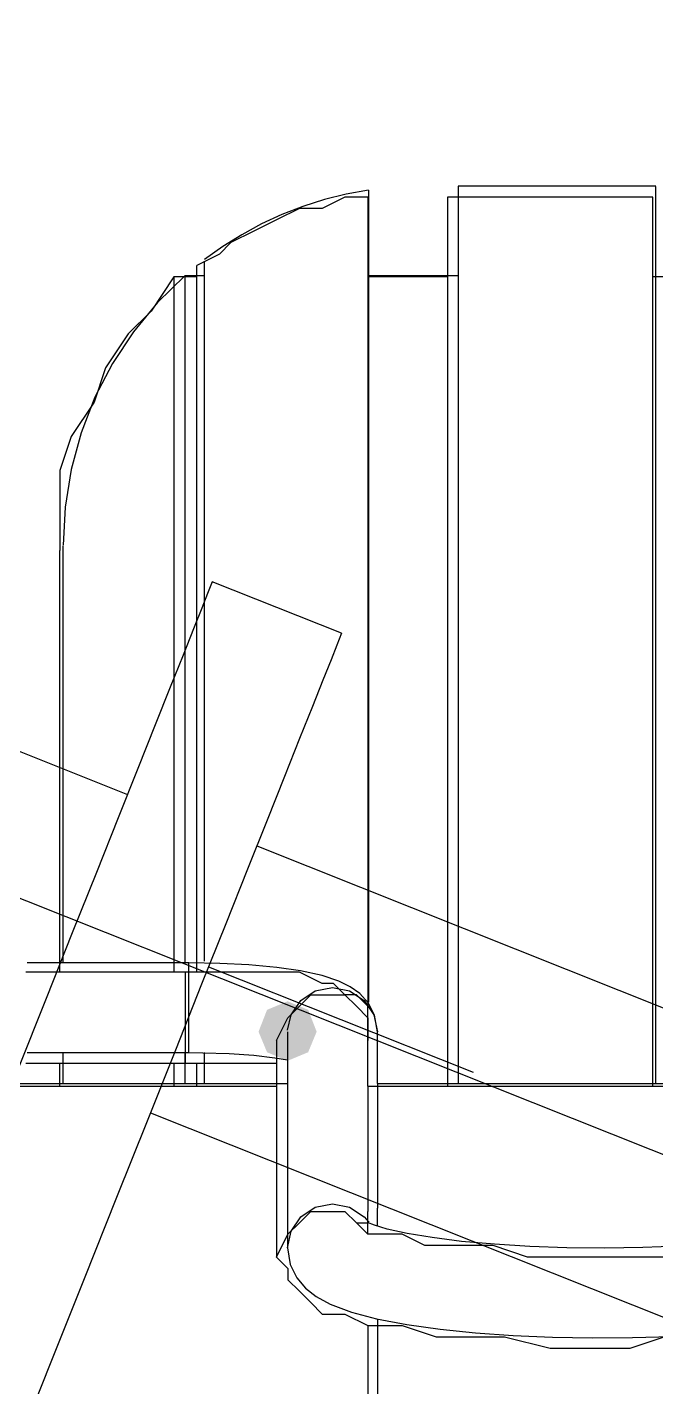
# Model space of a CAD drawing. Extents: x 3 to 592, y 5 to 207.
# Drawn here: x 47.277 to 49.221, y 67.191 to 71.399 of the extents above; entities that cross this region are included whole.
import ezdxf

# ---------------------------------------------------------------- set-up
doc = ezdxf.new("R2010")
doc.units = 0
doc.layers.get('0').update_dxf_attribs({"linetype": 'CONTINUOUS'})

msp = doc.modelspace()

# ---------------------------------------------------------------- hatches: boundary and pattern name
h = msp.add_hatch(color=7)
h.dxf.hatch_style = 2
h.paths.add_polyline_path([(48.172405, 68.289593), (48.14598, 68.22606), (48.082447, 68.199635), (48.018914, 68.22606), (47.992489, 68.289593), (48.018914, 68.35736), (48.082447, 68.383785), (48.14598, 68.35736)])
h = msp.add_hatch(color=7)
h.dxf.hatch_style = 2
h.paths.add_polyline_path([(48.172405, 68.289593), (48.14598, 68.22606), (48.082447, 68.199635), (48.018914, 68.22606), (47.992489, 68.289593), (48.018914, 68.35736), (48.082447, 68.383785), (48.14598, 68.35736)])
h = msp.add_hatch(color=7)
h.dxf.hatch_style = 2
h.paths.add_polyline_path([(48.172405, 68.289593), (48.14598, 68.22606), (48.082447, 68.199635), (48.018914, 68.22606), (47.992489, 68.289593), (48.018914, 68.35736), (48.082447, 68.383785), (48.14598, 68.35736)])
h = msp.add_hatch(color=7)
h.dxf.hatch_style = 2
h.paths.add_polyline_path([(48.172405, 68.289593), (48.14598, 68.22606), (48.082447, 68.199635), (48.018914, 68.22606), (47.992489, 68.289593), (48.018914, 68.35736), (48.082447, 68.383785), (48.14598, 68.35736)])

# ---------------------------------------------------------------- linework, layer by layer
at = {"color": 7}
for points in [[(55.350833, 65.475556), (26.67, 76.905556)], [(48.610238, 70.906993), (48.610238, 70.888296), (48.610238, 70.851607), (48.610238, 70.795515), (48.610238, 70.720373), (48.610238, 70.626534), (48.610238, 70.513998), (48.610238, 70.383471), (48.610238, 70.234951), (48.610238, 70.069498), (48.610238, 69.887465), (48.610238, 69.689557), (48.610238, 69.476479), (48.610238, 69.248584), (48.610238, 69.007284), (48.610238, 68.752932), (48.610238, 68.486937), (48.610238, 68.209654), (48.610238, 68.129221)], [(48.610238, 70.906993), (48.610238, 70.888296), (48.610238, 70.851607), (48.610238, 70.795515), (48.610238, 70.720373), (48.610238, 70.626534), (48.610238, 70.513998), (48.610238, 70.383471), (48.610238, 70.234951), (48.610238, 70.069498), (48.610238, 69.887465), (48.610238, 69.689557), (48.610238, 69.476479), (48.610238, 69.248584), (48.610238, 69.007284), (48.610238, 68.752932), (48.610238, 68.486937), (48.610238, 68.209654), (48.610238, 68.129221)], [(48.610238, 70.906993), (48.610238, 70.888296), (48.610238, 70.851607), (48.610238, 70.795515), (48.610238, 70.720373), (48.610238, 70.626534), (48.610238, 70.513998), (48.610238, 70.383471), (48.610238, 70.234951), (48.610238, 70.069498), (48.610238, 69.887465), (48.610238, 69.689557), (48.610238, 69.476479), (48.610238, 69.248584), (48.610238, 69.007284), (48.610238, 68.752932), (48.610238, 68.486937), (48.610238, 68.209654), (48.610238, 68.129221)], [(48.610238, 70.906993), (48.610238, 70.888296), (48.610238, 70.851607), (48.610238, 70.795515), (48.610238, 70.720373), (48.610238, 70.626534), (48.610238, 70.513998), (48.610238, 70.383471), (48.610238, 70.234951), (48.610238, 70.069498), (48.610238, 69.887465), (48.610238, 69.689557), (48.610238, 69.476479), (48.610238, 69.248584), (48.610238, 69.007284), (48.610238, 68.752932), (48.610238, 68.486937), (48.610238, 68.209654), (48.610238, 68.129221)], [(49.221355, 70.906993), (48.610344, 70.906993)], [(49.221355, 70.906993), (48.610344, 70.906993)], [(49.221355, 70.906993), (48.610344, 70.906993)], [(49.221355, 70.906993), (48.610344, 70.906993)], [(48.330556, 70.873056), (48.26, 70.873056), (48.189444, 70.837778), (48.118889, 70.837778), (48.048333, 70.8025), (47.977778, 70.767222), (47.907222, 70.731944), (47.871944, 70.696667), (47.801389, 70.661389)], [(48.332461, 70.894434), (48.264022, 70.881734), (48.196288, 70.865153), (48.129966, 70.843987), (48.065055, 70.818587), (48.001908, 70.789659), (47.940877, 70.756498), (47.881611, 70.719809), (47.825166, 70.679239)], [(48.332461, 70.894434), (48.264022, 70.881734), (48.196288, 70.865153), (48.129966, 70.843987), (48.065055, 70.818587), (48.001908, 70.789659), (47.940877, 70.756498), (47.881611, 70.719809), (47.825166, 70.679239)], [(48.332461, 70.894434), (48.264022, 70.881734), (48.196288, 70.865153), (48.129966, 70.843987), (48.065055, 70.818587), (48.001908, 70.789659), (47.940877, 70.756498), (47.881611, 70.719809), (47.825166, 70.679239)], [(48.332461, 70.894434), (48.264022, 70.881734), (48.196288, 70.865153), (48.129966, 70.843987), (48.065055, 70.818587), (48.001908, 70.789659), (47.940877, 70.756498), (47.881611, 70.719809), (47.825166, 70.679239)], [(48.330556, 70.873056), (48.330556, 70.837778), (48.330556, 70.767222), (48.330556, 70.696667), (48.330556, 70.590833), (48.330556, 70.485), (48.330556, 70.343889), (48.330556, 70.202778), (48.330556, 70.026389), (48.330556, 69.85), (48.330556, 69.673611), (48.330556, 69.461944), (48.330556, 69.215), (48.330556, 68.968056), (48.330556, 68.721111), (48.330556, 68.474167), (48.330556, 68.368333)], [(48.332461, 70.894434), (48.332461, 70.875737), (48.332461, 70.839048), (48.332461, 70.783309), (48.332461, 70.70852), (48.332461, 70.614681), (48.332461, 70.502498), (48.332461, 70.37197), (48.332461, 70.224156), (48.332461, 70.059056), (48.332461, 69.877376), (48.332461, 69.67982), (48.332461, 69.467095), (48.332461, 69.239906), (48.332461, 68.998959), (48.332461, 68.745312), (48.332461, 68.47967), (48.332461, 68.381245)], [(48.332461, 70.894434), (48.332461, 70.875737), (48.332461, 70.839048), (48.332461, 70.783309), (48.332461, 70.70852), (48.332461, 70.614681), (48.332461, 70.502498), (48.332461, 70.37197), (48.332461, 70.224156), (48.332461, 70.059056), (48.332461, 69.877376), (48.332461, 69.67982), (48.332461, 69.467095), (48.332461, 69.239906), (48.332461, 68.998959), (48.332461, 68.745312), (48.332461, 68.47967), (48.332461, 68.381245)], [(48.332461, 70.894434), (48.332461, 70.875737), (48.332461, 70.839048), (48.332461, 70.783309), (48.332461, 70.70852), (48.332461, 70.614681), (48.332461, 70.502498), (48.332461, 70.37197), (48.332461, 70.224156), (48.332461, 70.059056), (48.332461, 69.877376), (48.332461, 69.67982), (48.332461, 69.467095), (48.332461, 69.239906), (48.332461, 68.998959), (48.332461, 68.745312), (48.332461, 68.47967), (48.332461, 68.381245)], [(48.332461, 70.894434), (48.332461, 70.875737), (48.332461, 70.839048), (48.332461, 70.783309), (48.332461, 70.70852), (48.332461, 70.614681), (48.332461, 70.502498), (48.332461, 70.37197), (48.332461, 70.224156), (48.332461, 70.059056), (48.332461, 69.877376), (48.332461, 69.67982), (48.332461, 69.467095), (48.332461, 69.239906), (48.332461, 68.998959), (48.332461, 68.745312), (48.332461, 68.47967), (48.332461, 68.381245)], [(49.2125, 70.873056), (48.5775, 70.873056)], [(48.5775, 70.873056), (48.5775, 70.837778), (48.5775, 70.767222), (48.5775, 70.696667), (48.5775, 70.626111), (48.5775, 70.485), (48.5775, 70.379167), (48.5775, 70.202778), (48.5775, 70.061667), (48.5775, 69.885278), (48.5775, 69.673611), (48.5775, 69.461944), (48.5775, 69.215), (48.5775, 69.003333), (48.5775, 68.721111), (48.5775, 68.474167), (48.5775, 68.191944), (48.5775, 68.121389)], [(49.2125, 68.121389), (49.2125, 68.191944), (49.2125, 68.474167), (49.2125, 68.721111), (49.2125, 69.003333), (49.2125, 69.215), (49.2125, 69.461944), (49.2125, 69.673611), (49.2125, 69.885278), (49.2125, 70.061667), (49.2125, 70.202778), (49.2125, 70.379167), (49.2125, 70.485), (49.2125, 70.626111), (49.2125, 70.696667), (49.2125, 70.767222), (49.2125, 70.837778), (49.2125, 70.873056)], [(49.221355, 68.129221), (49.221355, 68.209654), (49.221355, 68.486937), (49.221355, 68.752932), (49.221355, 69.007284), (49.221355, 69.248584), (49.221355, 69.476479), (49.221355, 69.689557), (49.221355, 69.887465), (49.221355, 70.069498), (49.221355, 70.234951), (49.221355, 70.383471), (49.221355, 70.513998), (49.221355, 70.626534), (49.221355, 70.720373), (49.221355, 70.795515), (49.221355, 70.851607), (49.221355, 70.888296), (49.221355, 70.905582)], [(49.221355, 68.129221), (49.221355, 68.209654), (49.221355, 68.486937), (49.221355, 68.752932), (49.221355, 69.007284), (49.221355, 69.248584), (49.221355, 69.476479), (49.221355, 69.689557), (49.221355, 69.887465), (49.221355, 70.069498), (49.221355, 70.234951), (49.221355, 70.383471), (49.221355, 70.513998), (49.221355, 70.626534), (49.221355, 70.720373), (49.221355, 70.795515), (49.221355, 70.851607), (49.221355, 70.888296), (49.221355, 70.905582)], [(49.221355, 68.129221), (49.221355, 68.209654), (49.221355, 68.486937), (49.221355, 68.752932), (49.221355, 69.007284), (49.221355, 69.248584), (49.221355, 69.476479), (49.221355, 69.689557), (49.221355, 69.887465), (49.221355, 70.069498), (49.221355, 70.234951), (49.221355, 70.383471), (49.221355, 70.513998), (49.221355, 70.626534), (49.221355, 70.720373), (49.221355, 70.795515), (49.221355, 70.851607), (49.221355, 70.888296), (49.221355, 70.905582)], [(49.221355, 68.129221), (49.221355, 68.209654), (49.221355, 68.486937), (49.221355, 68.752932), (49.221355, 69.007284), (49.221355, 69.248584), (49.221355, 69.476479), (49.221355, 69.689557), (49.221355, 69.887465), (49.221355, 70.069498), (49.221355, 70.234951), (49.221355, 70.383471), (49.221355, 70.513998), (49.221355, 70.626534), (49.221355, 70.720373), (49.221355, 70.795515), (49.221355, 70.851607), (49.221355, 70.888296), (49.221355, 70.905582)], [(47.801389, 68.474167), (47.801389, 68.685833), (47.801389, 68.932778), (47.801389, 69.144444), (47.801389, 69.356111), (47.801389, 69.567778), (47.801389, 69.779444), (47.801389, 69.920556), (47.801389, 70.096944), (47.801389, 70.238056), (47.801389, 70.343889), (47.801389, 70.449722), (47.801389, 70.520278), (47.801389, 70.590833), (47.801389, 70.626111), (47.801389, 70.661389)], [(47.825025, 68.507716), (47.825025, 68.687985), (47.825025, 68.93493), (47.825025, 69.168821), (47.825025, 69.388249), (47.825025, 69.59286), (47.825025, 69.781244), (47.825025, 69.953399), (47.825025, 70.108621), (47.825025, 70.246205), (47.825025, 70.365091), (47.825025, 70.465632), (47.825025, 70.547124), (47.825025, 70.609213), (47.825025, 70.651899), (47.825025, 70.67483)], [(47.825025, 68.507716), (47.825025, 68.687985), (47.825025, 68.93493), (47.825025, 69.168821), (47.825025, 69.388249), (47.825025, 69.59286), (47.825025, 69.781244), (47.825025, 69.953399), (47.825025, 70.108621), (47.825025, 70.246205), (47.825025, 70.365091), (47.825025, 70.465632), (47.825025, 70.547124), (47.825025, 70.609213), (47.825025, 70.651899), (47.825025, 70.67483)], [(47.825025, 68.507716), (47.825025, 68.687985), (47.825025, 68.93493), (47.825025, 69.168821), (47.825025, 69.388249), (47.825025, 69.59286), (47.825025, 69.781244), (47.825025, 69.953399), (47.825025, 70.108621), (47.825025, 70.246205), (47.825025, 70.365091), (47.825025, 70.465632), (47.825025, 70.547124), (47.825025, 70.609213), (47.825025, 70.651899), (47.825025, 70.67483)], [(47.825025, 68.507716), (47.825025, 68.687985), (47.825025, 68.93493), (47.825025, 69.168821), (47.825025, 69.388249), (47.825025, 69.59286), (47.825025, 69.781244), (47.825025, 69.953399), (47.825025, 70.108621), (47.825025, 70.246205), (47.825025, 70.365091), (47.825025, 70.465632), (47.825025, 70.547124), (47.825025, 70.609213), (47.825025, 70.651899), (47.825025, 70.67483)], [(47.730833, 70.626111), (47.660278, 70.520278), (47.589722, 70.449722), (47.519167, 70.343889), (47.483889, 70.238056), (47.413333, 70.132222), (47.378056, 70.026389), (47.378056, 69.885278), (47.378056, 69.779444)], [(47.764206, 70.629251), (47.680245, 70.546701), (47.605456, 70.456037), (47.540545, 70.357612), (47.48657, 70.25319), (47.443884, 70.143476), (47.412839, 70.029881), (47.394142, 69.913465), (47.388145, 69.79599)], [(47.764206, 70.629251), (47.680245, 70.546701), (47.605456, 70.456037), (47.540545, 70.357612), (47.48657, 70.25319), (47.443884, 70.143476), (47.412839, 70.029881), (47.394142, 69.913465), (47.388145, 69.79599)], [(47.764206, 70.629251), (47.680245, 70.546701), (47.605456, 70.456037), (47.540545, 70.357612), (47.48657, 70.25319), (47.443884, 70.143476), (47.412839, 70.029881), (47.394142, 69.913465), (47.388145, 69.79599)], [(47.764206, 70.629251), (47.680245, 70.546701), (47.605456, 70.456037), (47.540545, 70.357612), (47.48657, 70.25319), (47.443884, 70.143476), (47.412839, 70.029881), (47.394142, 69.913465), (47.388145, 69.79599)], [(47.801389, 70.626111), (47.730833, 70.626111)], [(47.730833, 70.626111), (47.730833, 70.590833), (47.730833, 70.555556), (47.730833, 70.485), (47.730833, 70.414444), (47.730833, 70.308611), (47.730833, 70.1675), (47.730833, 70.061667), (47.730833, 69.885278), (47.730833, 69.708889), (47.730833, 69.5325), (47.730833, 69.320833), (47.730833, 69.109167), (47.730833, 68.8975), (47.730833, 68.650556), (47.730833, 68.474167)], [(47.764206, 70.629251), (47.764206, 70.60244), (47.764206, 70.560106), (47.764206, 70.498723), (47.764206, 70.417937), (47.764206, 70.318101), (47.764206, 70.200273), (47.764206, 70.064101), (47.764206, 69.91029), (47.764206, 69.739898), (47.764206, 69.552926), (47.764206, 69.350431), (47.764206, 69.13312), (47.764206, 68.901698), (47.764206, 68.65687), (47.764206, 68.502706)], [(47.764206, 70.629251), (47.764206, 70.60244), (47.764206, 70.560106), (47.764206, 70.498723), (47.764206, 70.417937), (47.764206, 70.318101), (47.764206, 70.200273), (47.764206, 70.064101), (47.764206, 69.91029), (47.764206, 69.739898), (47.764206, 69.552926), (47.764206, 69.350431), (47.764206, 69.13312), (47.764206, 68.901698), (47.764206, 68.65687), (47.764206, 68.502706)], [(47.764206, 70.629251), (47.764206, 70.60244), (47.764206, 70.560106), (47.764206, 70.498723), (47.764206, 70.417937), (47.764206, 70.318101), (47.764206, 70.200273), (47.764206, 70.064101), (47.764206, 69.91029), (47.764206, 69.739898), (47.764206, 69.552926), (47.764206, 69.350431), (47.764206, 69.13312), (47.764206, 68.901698), (47.764206, 68.65687), (47.764206, 68.502706)], [(47.764206, 70.629251), (47.764206, 70.60244), (47.764206, 70.560106), (47.764206, 70.498723), (47.764206, 70.417937), (47.764206, 70.318101), (47.764206, 70.200273), (47.764206, 70.064101), (47.764206, 69.91029), (47.764206, 69.739898), (47.764206, 69.552926), (47.764206, 69.350431), (47.764206, 69.13312), (47.764206, 68.901698), (47.764206, 68.65687), (47.764206, 68.502706)], [(47.825025, 70.629251), (47.764347, 70.629251)], [(47.825025, 70.629251), (47.764347, 70.629251)], [(47.825025, 70.629251), (47.764347, 70.629251)], [(47.825025, 70.629251), (47.764347, 70.629251)], [(48.5775, 70.626111), (48.330556, 70.626111)], [(48.610238, 70.629251), (48.332602, 70.629251)], [(48.610238, 70.629251), (48.332602, 70.629251)], [(48.610238, 70.629251), (48.332602, 70.629251)], [(48.610238, 70.629251), (48.332602, 70.629251)], [(49.494722, 70.626111), (49.2125, 70.626111)], [(47.378056, 68.474167), (47.378056, 68.544722), (47.378056, 68.721111), (47.378056, 68.932778), (47.378056, 69.073889), (47.378056, 69.250278), (47.378056, 69.356111), (47.378056, 69.497222), (47.378056, 69.567778), (47.378056, 69.673611), (47.378056, 69.708889), (47.378056, 69.744167), (47.378056, 69.779444)], [(47.388004, 68.502812), (47.388004, 68.551848), (47.388004, 68.750815), (47.388004, 68.934259), (47.388004, 69.102182), (47.388004, 69.252818), (47.388004, 69.386521), (47.388004, 69.501879), (47.388004, 69.598893), (47.388004, 69.676857), (47.388004, 69.735418), (47.388004, 69.774223), (47.388004, 69.793626)], [(47.388004, 68.502812), (47.388004, 68.551848), (47.388004, 68.750815), (47.388004, 68.934259), (47.388004, 69.102182), (47.388004, 69.252818), (47.388004, 69.386521), (47.388004, 69.501879), (47.388004, 69.598893), (47.388004, 69.676857), (47.388004, 69.735418), (47.388004, 69.774223), (47.388004, 69.793626)], [(47.388004, 68.502812), (47.388004, 68.551848), (47.388004, 68.750815), (47.388004, 68.934259), (47.388004, 69.102182), (47.388004, 69.252818), (47.388004, 69.386521), (47.388004, 69.501879), (47.388004, 69.598893), (47.388004, 69.676857), (47.388004, 69.735418), (47.388004, 69.774223), (47.388004, 69.793626)], [(47.388004, 68.502812), (47.388004, 68.551848), (47.388004, 68.750815), (47.388004, 68.934259), (47.388004, 69.102182), (47.388004, 69.252818), (47.388004, 69.386521), (47.388004, 69.501879), (47.388004, 69.598893), (47.388004, 69.676857), (47.388004, 69.735418), (47.388004, 69.774223), (47.388004, 69.793626)], [(47.849367, 69.682042), (47.834903, 69.645706), (47.816911, 69.600198), (47.791511, 69.536698), (47.759056, 69.455206), (47.719544, 69.356076), (47.672625, 69.238954), (47.619003, 69.104192), (47.558325, 68.951793), (47.490944, 68.782459), (47.416508, 68.59584), (47.335369, 68.392287), (47.247881, 68.172506), (47.153689, 67.936145), (47.053147, 67.683909), (46.946256, 67.415798), (46.833367, 67.132165)], [(47.849367, 69.682042), (47.834903, 69.645706), (47.816911, 69.600198), (47.791511, 69.536698), (47.759056, 69.455206), (47.719544, 69.356076), (47.672625, 69.238954), (47.619003, 69.104192), (47.558325, 68.951793), (47.490944, 68.782459), (47.416508, 68.59584), (47.335369, 68.392287), (47.247881, 68.172506), (47.153689, 67.936145), (47.053147, 67.683909), (46.946256, 67.415798), (46.833367, 67.132165)], [(48.249311, 69.522657), (47.849261, 69.682113)], [(48.249311, 69.522657), (47.849261, 69.682113)], [(48.249311, 69.522657), (48.234847, 69.486321), (48.216855, 69.440813), (48.191455, 69.377313), (48.159, 69.295821), (48.119489, 69.196691), (48.072569, 69.079569), (48.018947, 68.944807), (47.958269, 68.792407), (47.890889, 68.623074), (47.816453, 68.436455), (47.735314, 68.232902), (47.647825, 68.013121), (47.553633, 67.77676), (47.453091, 67.524524), (47.3462, 67.256413), (47.233311, 66.97278)], [(48.249311, 69.522657), (48.234847, 69.486321), (48.216855, 69.440813), (48.191455, 69.377313), (48.159, 69.295821), (48.119489, 69.196691), (48.072569, 69.079569), (48.018947, 68.944807), (47.958269, 68.792407), (47.890889, 68.623074), (47.816453, 68.436455), (47.735314, 68.232902), (47.647825, 68.013121), (47.553633, 67.77676), (47.453091, 67.524524), (47.3462, 67.256413), (47.233311, 66.97278)], [(47.045245, 69.239977), (47.587112, 69.024077)], [(47.045245, 69.239977), (47.587112, 69.024077)], [(47.987091, 68.864621), (50.064247, 68.037004)], [(47.987091, 68.864621), (50.064247, 68.037004)], [(47.766111, 68.474167), (47.272222, 68.474167)], [(47.776906, 68.502812), (47.27702, 68.502812)], [(47.776906, 68.502812), (47.27702, 68.502812)], [(47.776906, 68.502812), (47.27702, 68.502812)], [(47.776906, 68.502812), (47.27702, 68.502812)], [(48.330556, 68.2625), (48.330556, 68.333056), (48.330556, 68.368333), (48.295278, 68.403611), (48.26, 68.403611), (48.224722, 68.438889), (48.189444, 68.438889), (48.118889, 68.474167), (48.048333, 68.474167), (47.9425, 68.474167), (47.871944, 68.474167), (47.766111, 68.474167)], [(47.766111, 68.191944), (47.766111, 68.227222), (47.766111, 68.2625), (47.766111, 68.333056), (47.766111, 68.368333), (47.766111, 68.438889), (47.766111, 68.474167)], [(48.360224, 68.289593), (48.351405, 68.340746), (48.331296, 68.378846), (48.305544, 68.407421), (48.276263, 68.428941), (48.240985, 68.446227), (48.189833, 68.46316), (48.122099, 68.477624), (48.049074, 68.488207), (47.962996, 68.496321), (47.872685, 68.50126), (47.77673, 68.502671)], [(48.360224, 68.289593), (48.351405, 68.340746), (48.331296, 68.378846), (48.305544, 68.407421), (48.276263, 68.428941), (48.240985, 68.446227), (48.189833, 68.46316), (48.122099, 68.477624), (48.049074, 68.488207), (47.962996, 68.496321), (47.872685, 68.50126), (47.77673, 68.502671)], [(48.360224, 68.289593), (48.351405, 68.340746), (48.331296, 68.378846), (48.305544, 68.407421), (48.276263, 68.428941), (48.240985, 68.446227), (48.189833, 68.46316), (48.122099, 68.477624), (48.049074, 68.488207), (47.962996, 68.496321), (47.872685, 68.50126), (47.77673, 68.502671)], [(48.360224, 68.289593), (48.351405, 68.340746), (48.331296, 68.378846), (48.305544, 68.407421), (48.276263, 68.428941), (48.240985, 68.446227), (48.189833, 68.46316), (48.122099, 68.477624), (48.049074, 68.488207), (47.962996, 68.496321), (47.872685, 68.50126), (47.77673, 68.502671)], [(47.776906, 68.22507), (47.776906, 68.250823), (47.776906, 68.289981), (47.776906, 68.340781), (47.776906, 68.394756), (47.776906, 68.444498), (47.776906, 68.48154), (47.776906, 68.500942)], [(47.776906, 68.22507), (47.776906, 68.250823), (47.776906, 68.289981), (47.776906, 68.340781), (47.776906, 68.394756), (47.776906, 68.444498), (47.776906, 68.48154), (47.776906, 68.500942)], [(47.776906, 68.22507), (47.776906, 68.250823), (47.776906, 68.289981), (47.776906, 68.340781), (47.776906, 68.394756), (47.776906, 68.444498), (47.776906, 68.48154), (47.776906, 68.500942)], [(47.776906, 68.22507), (47.776906, 68.250823), (47.776906, 68.289981), (47.776906, 68.340781), (47.776906, 68.394756), (47.776906, 68.444498), (47.776906, 68.48154), (47.776906, 68.500942)], [(47.838007, 68.490465), (48.655979, 68.164487)], [(47.838007, 68.490465), (48.655979, 68.164487)], [(48.082518, 68.293932), (48.093101, 68.34191), (48.123087, 68.38636), (48.168242, 68.415994), (48.221512, 68.426577), (48.274429, 68.415994), (48.319584, 68.38636), (48.34957, 68.34191), (48.360154, 68.289699)], [(48.082518, 68.293932), (48.093101, 68.34191), (48.123087, 68.38636), (48.168242, 68.415994), (48.221512, 68.426577), (48.274429, 68.415994), (48.319584, 68.38636), (48.34957, 68.34191), (48.360154, 68.289699)], [(48.082518, 68.293932), (48.093101, 68.34191), (48.123087, 68.38636), (48.168242, 68.415994), (48.221512, 68.426577), (48.274429, 68.415994), (48.319584, 68.38636), (48.34957, 68.34191), (48.360154, 68.289699)], [(48.082518, 68.293932), (48.093101, 68.34191), (48.123087, 68.38636), (48.168242, 68.415994), (48.221512, 68.426577), (48.274429, 68.415994), (48.319584, 68.38636), (48.34957, 68.34191), (48.360154, 68.289699)], [(48.048333, 68.2625), (48.083611, 68.333056), (48.118889, 68.368333), (48.154167, 68.403611), (48.189444, 68.403611), (48.26, 68.403611), (48.295278, 68.368333), (48.330556, 68.333056), (48.330556, 68.2625)], [(48.048333, 68.2625), (48.048333, 67.592222)], [(48.082447, 68.289593), (48.082447, 67.620374)], [(48.082447, 68.289593), (48.082447, 67.620374)], [(48.082447, 68.289593), (48.082447, 67.620374)], [(48.082447, 68.289593), (48.082447, 67.620374)], [(48.330556, 68.121389), (48.330556, 68.2625)], [(48.360224, 68.129221), (48.360224, 68.289734)], [(48.360224, 68.129221), (48.360224, 68.289734)], [(48.360224, 68.129221), (48.360224, 68.289734)], [(48.360224, 68.129221), (48.360224, 68.289734)], [(47.276879, 68.22507), (47.776765, 68.22507)], [(47.276879, 68.22507), (47.776765, 68.22507)], [(47.276879, 68.22507), (47.776765, 68.22507)], [(47.276879, 68.22507), (47.776765, 68.22507)], [(47.388004, 68.129221), (47.388004, 68.225176)], [(47.388004, 68.129221), (47.388004, 68.225176)], [(47.388004, 68.129221), (47.388004, 68.225176)], [(47.388004, 68.129221), (47.388004, 68.225176)], [(47.764206, 68.22507), (47.764206, 68.131584)], [(47.764206, 68.22507), (47.764206, 68.131584)], [(47.764206, 68.22507), (47.764206, 68.131584)], [(47.764206, 68.22507), (47.764206, 68.131584)], [(47.776906, 68.22507), (47.820651, 68.224717), (47.902142, 68.221895), (47.977989, 68.216604), (48.043253, 68.208842), (48.082412, 68.202492)], [(47.776906, 68.22507), (47.820651, 68.224717), (47.902142, 68.221895), (47.977989, 68.216604), (48.043253, 68.208842), (48.082412, 68.202492)], [(47.776906, 68.22507), (47.820651, 68.224717), (47.902142, 68.221895), (47.977989, 68.216604), (48.043253, 68.208842), (48.082412, 68.202492)], [(47.776906, 68.22507), (47.820651, 68.224717), (47.902142, 68.221895), (47.977989, 68.216604), (48.043253, 68.208842), (48.082412, 68.202492)], [(47.825025, 68.129221), (47.825025, 68.157796), (47.825025, 68.224823)], [(47.825025, 68.129221), (47.825025, 68.157796), (47.825025, 68.224823)], [(47.825025, 68.129221), (47.825025, 68.157796), (47.825025, 68.224823)], [(47.825025, 68.129221), (47.825025, 68.157796), (47.825025, 68.224823)], [(47.272222, 68.191944), (47.766111, 68.191944)], [(47.378056, 68.121389), (47.378056, 68.191944)], [(47.730833, 68.191944), (47.730833, 68.121389)], [(47.766111, 68.191944), (47.801389, 68.191944), (47.871944, 68.191944), (47.977778, 68.191944), (48.013056, 68.191944), (48.048333, 68.191944)], [(47.801389, 68.121389), (47.801389, 68.156667), (47.801389, 68.191944)], [(47.025278, 68.121389), (48.048333, 68.121389)], [(47.055334, 68.129221), (48.082271, 68.129221)], [(47.055334, 68.129221), (48.082271, 68.129221)], [(47.055334, 68.129221), (48.082271, 68.129221)], [(47.055334, 68.129221), (48.082271, 68.129221)], [(48.330556, 68.121389), (48.330556, 67.733333)], [(48.330556, 68.121389), (48.365833, 68.121389), (48.436389, 68.121389), (48.506944, 68.121389), (48.5775, 68.121389), (48.683333, 68.121389), (48.753889, 68.121389), (48.859722, 68.121389), (48.965556, 68.121389), (49.071389, 68.121389), (49.177222, 68.121389), (49.247778, 68.121389), (49.318333, 68.121389), (49.388889, 68.121389), (49.424167, 68.121389), (49.459444, 68.121389)], [(48.360224, 68.129221), (48.360224, 67.743634)], [(48.360224, 68.129221), (48.400088, 68.129221), (48.448419, 68.129221), (48.513683, 68.129221), (48.59341, 68.129221), (48.685133, 68.129221), (48.784969, 68.129221), (48.889391, 68.129221), (48.994871, 68.129221), (49.09753, 68.129221), (49.193485, 68.129221), (49.279563, 68.129221), (49.352588, 68.129221), (49.409738, 68.129221), (49.448896, 68.129221), (49.468652, 68.129221)], [(48.360224, 68.129221), (48.360224, 67.743634)], [(48.360224, 68.129221), (48.400088, 68.129221), (48.448419, 68.129221), (48.513683, 68.129221), (48.59341, 68.129221), (48.685133, 68.129221), (48.784969, 68.129221), (48.889391, 68.129221), (48.994871, 68.129221), (49.09753, 68.129221), (49.193485, 68.129221), (49.279563, 68.129221), (49.352588, 68.129221), (49.409738, 68.129221), (49.448896, 68.129221), (49.468652, 68.129221)], [(48.360224, 68.129221), (48.360224, 67.743634)], [(48.360224, 68.129221), (48.400088, 68.129221), (48.448419, 68.129221), (48.513683, 68.129221), (48.59341, 68.129221), (48.685133, 68.129221), (48.784969, 68.129221), (48.889391, 68.129221), (48.994871, 68.129221), (49.09753, 68.129221), (49.193485, 68.129221), (49.279563, 68.129221), (49.352588, 68.129221), (49.409738, 68.129221), (49.448896, 68.129221), (49.468652, 68.129221)], [(48.360224, 68.129221), (48.360224, 67.743634)], [(48.360224, 68.129221), (48.400088, 68.129221), (48.448419, 68.129221), (48.513683, 68.129221), (48.59341, 68.129221), (48.685133, 68.129221), (48.784969, 68.129221), (48.889391, 68.129221), (48.994871, 68.129221), (49.09753, 68.129221), (49.193485, 68.129221), (49.279563, 68.129221), (49.352588, 68.129221), (49.409738, 68.129221), (49.448896, 68.129221), (49.468652, 68.129221)], [(47.658055, 68.038874), (52.496425, 66.110734)], [(47.658055, 68.038874), (52.496425, 66.110734)], [(48.082447, 67.620409), (48.09303, 67.67262), (48.123016, 67.71707), (48.168172, 67.747056), (48.221441, 67.757287), (48.274358, 67.747056), (48.319514, 67.71707), (48.333978, 67.70049)], [(48.082447, 67.620409), (48.09303, 67.67262), (48.123016, 67.71707), (48.168172, 67.747056), (48.221441, 67.757287), (48.274358, 67.747056), (48.319514, 67.71707), (48.333978, 67.70049)], [(48.082447, 67.620409), (48.09303, 67.67262), (48.123016, 67.71707), (48.168172, 67.747056), (48.221441, 67.757287), (48.274358, 67.747056), (48.319514, 67.71707), (48.333978, 67.70049)], [(48.082447, 67.620409), (48.09303, 67.67262), (48.123016, 67.71707), (48.168172, 67.747056), (48.221441, 67.757287), (48.274358, 67.747056), (48.319514, 67.71707), (48.333978, 67.70049)], [(48.048333, 67.592222), (48.083611, 67.662778), (48.118889, 67.698056), (48.154167, 67.733333), (48.189444, 67.733333), (48.26, 67.733333), (48.295278, 67.698056), (48.330556, 67.698056)], [(48.330556, 67.662778), (48.330556, 67.733333)], [(48.360224, 67.68779), (48.360224, 67.743529)], [(48.360224, 67.68779), (48.360224, 67.743529)], [(48.360224, 67.68779), (48.360224, 67.743529)], [(48.360224, 67.68779), (48.360224, 67.743529)], [(49.776944, 67.698056), (49.776944, 67.662778), (49.741667, 67.662778), (49.706389, 67.662778), (49.635833, 67.662778), (49.565278, 67.6275), (49.494722, 67.6275), (49.388889, 67.6275), (49.283056, 67.592222), (49.177222, 67.592222), (49.036111, 67.592222), (48.930278, 67.592222), (48.824444, 67.592222), (48.718611, 67.6275), (48.612778, 67.6275), (48.506944, 67.6275), (48.436389, 67.662778), (48.365833, 67.662778), (48.330556, 67.662778), (48.295278, 67.698056)], [(49.78527, 67.701513), (49.755637, 67.689518), (49.716831, 67.678582), (49.660739, 67.665882), (49.587714, 67.653535), (49.500931, 67.642246), (49.402153, 67.633074), (49.294556, 67.626018), (49.180962, 67.621432), (49.063839, 67.619668), (48.946717, 67.621079), (48.831712, 67.62496), (48.721998, 67.631663), (48.620751, 67.640835), (48.529734, 67.652477), (48.452123, 67.665177), (48.390387, 67.678935), (48.351581, 67.690577), (48.329709, 67.699043)], [(49.78527, 67.701513), (49.755637, 67.689518), (49.716831, 67.678582), (49.660739, 67.665882), (49.587714, 67.653535), (49.500931, 67.642246), (49.402153, 67.633074), (49.294556, 67.626018), (49.180962, 67.621432), (49.063839, 67.619668), (48.946717, 67.621079), (48.831712, 67.62496), (48.721998, 67.631663), (48.620751, 67.640835), (48.529734, 67.652477), (48.452123, 67.665177), (48.390387, 67.678935), (48.351581, 67.690577), (48.329709, 67.699043)], [(49.78527, 67.701513), (49.755637, 67.689518), (49.716831, 67.678582), (49.660739, 67.665882), (49.587714, 67.653535), (49.500931, 67.642246), (49.402153, 67.633074), (49.294556, 67.626018), (49.180962, 67.621432), (49.063839, 67.619668), (48.946717, 67.621079), (48.831712, 67.62496), (48.721998, 67.631663), (48.620751, 67.640835), (48.529734, 67.652477), (48.452123, 67.665177), (48.390387, 67.678935), (48.351581, 67.690577), (48.329709, 67.699043)], [(49.78527, 67.701513), (49.755637, 67.689518), (49.716831, 67.678582), (49.660739, 67.665882), (49.587714, 67.653535), (49.500931, 67.642246), (49.402153, 67.633074), (49.294556, 67.626018), (49.180962, 67.621432), (49.063839, 67.619668), (48.946717, 67.621079), (48.831712, 67.62496), (48.721998, 67.631663), (48.620751, 67.640835), (48.529734, 67.652477), (48.452123, 67.665177), (48.390387, 67.678935), (48.351581, 67.690577), (48.329709, 67.699043)], [(48.048333, 67.592222), (48.083611, 67.556944), (48.083611, 67.521667), (48.118889, 67.486389), (48.154167, 67.451111), (48.189444, 67.415833), (48.26, 67.415833), (48.330556, 67.380556), (48.436389, 67.380556), (48.542222, 67.345278), (48.648056, 67.345278), (48.753889, 67.345278), (48.895, 67.31), (49.000833, 67.31), (49.141944, 67.31), (49.247778, 67.345278)], [(48.082447, 67.620374), (48.090561, 67.569574), (48.110669, 67.527946), (48.138186, 67.495843), (48.170994, 67.469738), (48.21368, 67.446454), (48.27965, 67.42176), (48.357261, 67.401299), (48.451805, 67.383307), (48.554111, 67.368843), (48.664177, 67.357907), (48.780594, 67.349441), (48.901597, 67.344502), (49.025422, 67.342032), (49.1496, 67.343091), (49.271661, 67.346618)], [(48.082447, 67.620374), (48.090561, 67.569574), (48.110669, 67.527946), (48.138186, 67.495843), (48.170994, 67.469738), (48.21368, 67.446454), (48.27965, 67.42176), (48.357261, 67.401299), (48.451805, 67.383307), (48.554111, 67.368843), (48.664177, 67.357907), (48.780594, 67.349441), (48.901597, 67.344502), (49.025422, 67.342032), (49.1496, 67.343091), (49.271661, 67.346618)], [(48.082447, 67.620374), (48.090561, 67.569574), (48.110669, 67.527946), (48.138186, 67.495843), (48.170994, 67.469738), (48.21368, 67.446454), (48.27965, 67.42176), (48.357261, 67.401299), (48.451805, 67.383307), (48.554111, 67.368843), (48.664177, 67.357907), (48.780594, 67.349441), (48.901597, 67.344502), (49.025422, 67.342032), (49.1496, 67.343091), (49.271661, 67.346618)], [(48.082447, 67.620374), (48.090561, 67.569574), (48.110669, 67.527946), (48.138186, 67.495843), (48.170994, 67.469738), (48.21368, 67.446454), (48.27965, 67.42176), (48.357261, 67.401299), (48.451805, 67.383307), (48.554111, 67.368843), (48.664177, 67.357907), (48.780594, 67.349441), (48.901597, 67.344502), (49.025422, 67.342032), (49.1496, 67.343091), (49.271661, 67.346618)], [(48.330556, 67.380556), (48.330556, 58.384722)], [(48.360224, 67.400699), (48.360224, 66.078841)], [(48.360224, 67.400699), (48.360224, 66.078841)], [(48.360224, 67.400699), (48.360224, 66.078841)], [(48.360224, 67.400699), (48.360224, 66.078841)]]:
    msp.add_lwpolyline(points, dxfattribs=at)

doc.saveas('drawing.dxf')
